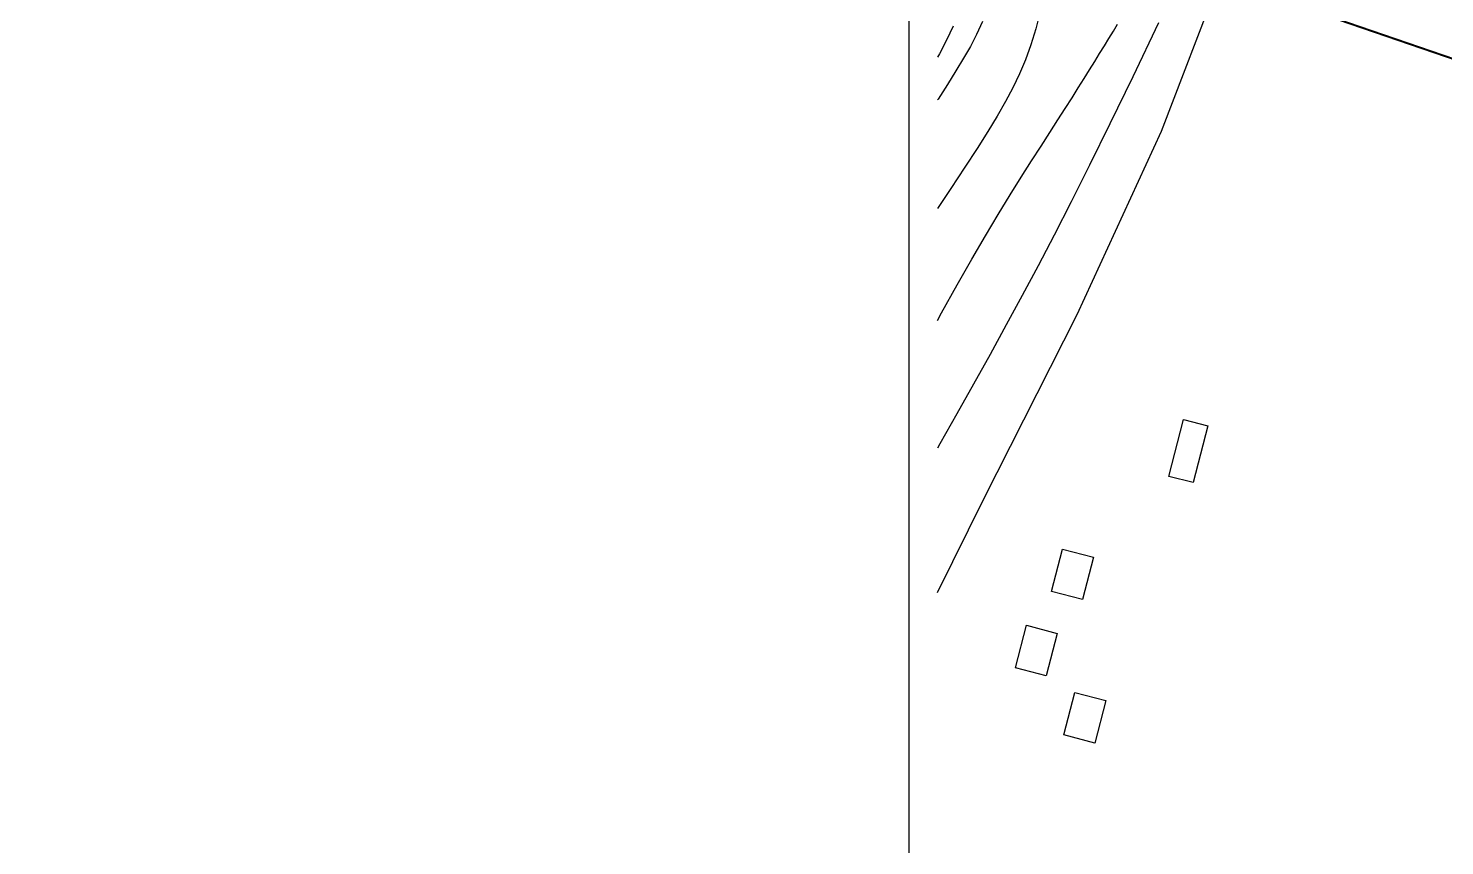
# Model space of a CAD drawing. Header units: millimetres. Extents: x -244126 to 368105, y -173968 to 259060.
# Drawn here: x -170976 to -170204, y 87479 to 87924 of the extents above; entities that cross this region are included whole.
import ezdxf
from ezdxf.enums import TextEntityAlignment as Align
from ezdxf.xclip import XClip

# ---------------------------------------------------------------- set-up
doc = ezdxf.new("R2010")
doc.units = ezdxf.units.MM
doc.header["$MEASUREMENT"] = 0
doc.header["$XCLIPFRAME"] = 0
for name, color, linetype in [('HEADtext', 7, 'Continuous'), ('POCH Draft 01', 241, 'Continuous'), ('Top Slope', 11, 'Continuous'), ('TTB_A1$0$A00-TITLEBLOCK  XREF', 7, 'Continuous'), ('WALL', 2, 'Continuous')]:
    doc.layers.add(name, color=color, linetype=linetype)
doc.styles.add('Cordia2', font='cordia.shx', dxfattribs={"height": 0.2})

# ---------------------------------------------------------------- blocks, each defined once
blk = doc.blocks.new('Titleblock-Andaman2')
at = {"layer": 'TTB_A1$0$A00-TITLEBLOCK  XREF', "color": 40, "ltscale": 0.01}
blk.add_lwpolyline([(72.9521, 58.4075), (83.2018, 58.4075), (83.2018, 1.0075), (72.9521, 1.0075)], close=True, dxfattribs=at)
at = {"layer": 'HEADtext', "color": 3, "style": 'Cordia2'}
for tag, p in [('P-NAME1', (78.0769, 26.2172)), ('P-NAME2', (78.0769, 25.6172)), ('TITLE1', (78.0769, 16.3834)), ('TITLE2', (78.0769, 15.7834)), ('DRAW-NAME1', (79.3446, 14.9345)), ('DRAW-NAME2', (79.3446, 14.3345))]:
    blk.add_attdef(tag, text='', height=0.2, dxfattribs=at).set_placement(p, align=Align.CENTER)
for tag, p in [('SCALE-A1', (75.8407, 2.5505)), ('SCALE-A3', (75.8407, 2.1827)), ('DATE', (75.3241, 1.33)), ('DWG.NO', (80.3302, 1.33))]:
    blk.add_attdef(tag, p, '', height=0.2, dxfattribs=at)
blk = doc.blocks.new('A$Cd4a0c64f')
at = {"layer": 'POCH Draft 01', "color": 8}
for points in [[(233.88, 550.29), (232.18, 546.8), (230.39, 543.36), (228.52, 539.98), (226.6, 536.68), (224.63, 533.47), (222.63, 530.36), (220.6, 527.38), (218.57, 524.53), (216.54, 521.82), (214.49, 519.21), (212.4, 516.62), (210.24, 514.01), (207.98, 511.3), (205.61, 508.45), (203.1, 505.39), (200.42, 502.06), (197.55, 498.41), (194.53, 494.47), (191.36, 490.27), (188.08, 485.85), (184.73, 481.24), (181.31, 476.47), (177.87, 471.58), (174.42, 466.62), (171, 461.59), (167.58, 456.5), (164.16, 451.32), (160.73, 446.05), (157.28, 440.67), (153.78, 435.15), (150.22, 429.49), (146.6, 423.66), (142.9, 417.67), (139.15, 411.55), (135.37, 405.36), (131.6, 399.15), (127.87, 392.98), (124.19, 386.89), (120.6, 380.95), (117.13, 375.2), (113.8, 369.68), (110.58, 364.31), (107.46, 359.01), (104.41, 353.68), (101.4, 348.24), (98.41, 342.58)], [(241.27, 551.52), (239.79, 548.24), (238.21, 545.21), (236.47, 542.2), (234.53, 538.99), (232.38, 535.55), (230.04, 531.89), (227.5, 528.02), (224.77, 523.95), (221.86, 519.69), (218.77, 515.25), (215.52, 510.64), (212.1, 505.86), (208.54, 500.9), (204.84, 495.73), (201.05, 490.33), (197.16, 484.68), (193.2, 478.75), (189.19, 472.54), (185.15, 466), (181.08, 459.14), (176.99, 451.96), (172.83, 444.5), (168.6, 436.79), (164.27, 428.86), (159.82, 420.73), (155.24, 412.43), (150.48, 404), (145.56, 395.46), (140.51, 386.78), (135.37, 377.94), (130.19, 368.9), (125.02, 359.65), (119.91, 350.15), (114.91, 340.38)], [(255.85, 554.06), (254.74, 549.64), (253.5, 545.59), (252.12, 541.84), (250.61, 538.26), (248.94, 534.77), (247.09, 531.24), (244.99, 527.58), (242.6, 523.66), (239.89, 519.38), (236.79, 514.63), (233.26, 509.3), (229.26, 503.27), (224.75, 496.44), (219.73, 488.73), (214.2, 480.08), (208.17, 470.4), (201.65, 459.62), (194.66, 447.68), (187.19, 434.5), (179.25, 420), (170.9, 404.21), (162.28, 387.46), (153.59, 370.2), (145.02, 352.86), (136.78, 335.86)], [(156.57, 342.31), (161.51, 351.39), (166.6, 360.61), (171.79, 369.95), (177.05, 379.36), (182.35, 388.83), (187.66, 398.33), (192.94, 407.81), (198.15, 417.27), (203.27, 426.65), (208.28, 435.9), (213.15, 444.95), (217.87, 453.74), (222.42, 462.19), (226.78, 470.25), (230.94, 477.84), (234.87, 484.9), (238.57, 491.38), (242.03, 497.3), (245.27, 502.71), (248.28, 507.64), (251.08, 512.14), (253.68, 516.24), (256.08, 519.99), (258.29, 523.43), (260.32, 526.61), (262.18, 529.53), (263.9, 532.24), (265.49, 534.76), (266.96, 537.11), (268.34, 539.32), (269.65, 541.41), (270.89, 543.42), (272.09, 545.36), (273.25, 547.24), (274.36, 549.06), (275.42, 550.83)], [(285.74, 551.17), (279.24, 537.5), (273.49, 525.59), (268.36, 515.15), (263.7, 505.89), (259.4, 497.51), (255.31, 489.72), (251.3, 482.22), (247.27, 474.77), (243.18, 467.3), (239.02, 459.81), (234.8, 452.27), (230.49, 444.68), (226.09, 437.03), (221.6, 429.29), (217, 421.45), (212.29, 413.51), (207.5, 405.47), (202.65, 397.34), (197.77, 389.13), (192.89, 380.86), (188.03, 372.54), (183.23, 364.18), (178.51, 355.78), (173.89, 347.37), (169.41, 339)]]:
    blk.add_lwpolyline(points, dxfattribs=at)
blk = doc.blocks.new('A$C69619acb')
at = {"layer": 'WALL', "color": 1}
blk.add_lwpolyline([(2734.77, 0), (0, 0), (0, 1575.23), (2734.77, 1575.23)], close=True, dxfattribs=at)
blk.add_lwpolyline([(158.37, 626.19), (160.93, 659.86), (204.83, 766.84), (241.6, 841.4), (265.18, 887.99), (286.55, 934.32), (301.26, 972.83)], dxfattribs=at)
blk = doc.blocks.new('A$C01de73fd')
at = {"layer": 'WALL', "color": 3}
for points in [[(150.8, 429.99), (147.09, 415.64), (140.98, 417.22), (144.7, 431.57)], [(121.9, 396.78), (119.1, 386.05), (111.31, 388.08), (114.11, 398.82)], [(112.75, 377.52), (109.95, 366.79), (102.15, 368.82), (104.95, 379.56)], [(125.01, 360.53), (122.21, 349.79), (114.41, 351.83), (117.21, 362.56)]]:
    blk.add_lwpolyline(points, close=True, dxfattribs=at)
blk = doc.blocks.new('G$CE2FEF259')
at = {"layer": 'Defpoints', "color": 8, "const_width": 0.5}
blk.add_lwpolyline([(1154.54, 875.62), (818.71, 955.83), (445.47, 1061.91), (494.54, 1194.03), (338.84, 1243.63), (242.09, 993.11), (409.81, 935.64), (433.6, 1004.93), (859.98, 893.97), (1207.09, 811.27)], dxfattribs=at)
at = {"layer": 'Top Slope', "color": 8, "ltscale": 0.1}
blk.add_blockref('A$Cd4a0c64f', (0, 410.57), dxfattribs=at)
at = {"layer": 'WALL', "color": 8}
for name, p in [('A$C69619acb', (0, 0)), ('A$C01de73fd', (147.42, 429.83))]:
    blk.add_blockref(name, p, dxfattribs=at)

msp = doc.modelspace()

# ---------------------------------------------------------------- linework, layer by layer
at = {"layer": 'WALL'}
msp.add_lwpolyline([(-170496.18257, 88836.72277), (-165371.33862, 88836.72277), (-165371.33862, 86763.55111), (-170496.18257, 86763.55111)], close=True, dxfattribs=at)

# ---------------------------------------------------------------- block references
at = {"color": 1, "xscale": 500, "yscale": 500, "zscale": 500}
msp.add_blockref('Titleblock-Andaman2', (-206972.21907, 59632.99742), dxfattribs=at)
at = {"layer": 'WALL'}
ref = msp.add_blockref('G$CE2FEF259', (-170976.46562, 85853.65289), dxfattribs=dict(at, xscale=2.15622, yscale=2.15622, zscale=2.15622))
XClip(ref).set_block_clipping_path([(229.8917036206, 427.7812507302), (2596.1703750715, 1370.8402830809)])

doc.saveas('drawing.dxf')
